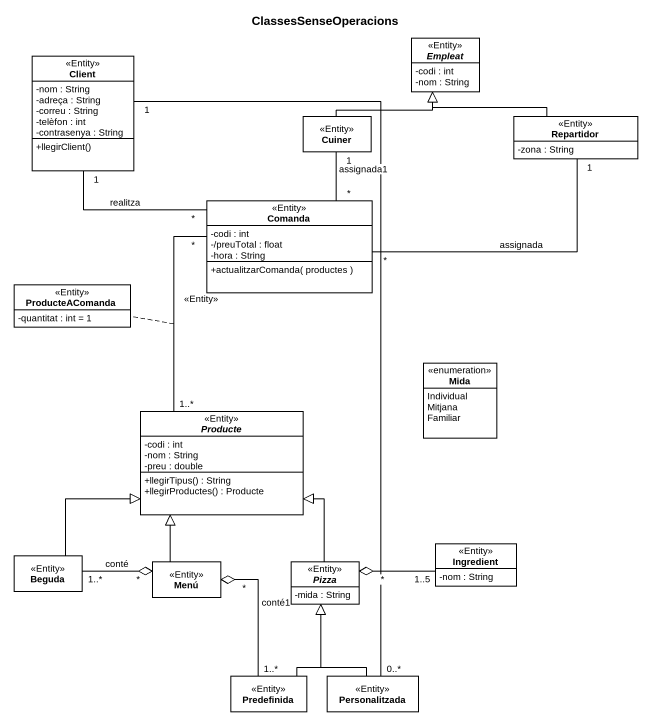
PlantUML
@startuml
title ClassesSenseOperacions
hide circle
hide empty members
skinparam classAttributeIconSize 0
abstract class Empleat <<Entity>> {
  -codi : int
  -nom : String
}
class Client <<Entity>> {
  -nom : String
  -adreça : String
  -correu : String
  -telèfon : int
  -contrasenya : String
  +llegirClient()
}
class Cuiner <<Entity>>
class Repartidor <<Entity>> {
  -zona : String
}
class Comanda <<Entity>> {
  -codi : int
  -/preuTotal : float
  -hora : String
  +actualitzarComanda( productes )
}
class ProducteAComanda <<Entity>> {
  -quantitat : int = 1
}
enum Mida {
  Individual
  Mitjana
  Familiar
}
abstract class Producte <<Entity>> {
  -codi : int
  -nom : String
  -preu : double
  +llegirTipus() : String
  +llegirProductes() : Producte
}
class Beguda <<Entity>>
class Ingredient <<Entity>> {
  -nom : String
}
class Menú <<Entity>>
abstract class Pizza <<Entity>> {
  -mida : String
}
class Predefinida <<Entity>>
class Personalitzada <<Entity>>
Client "1" -- "*" Comanda : realitza
Client "1" -- "0..*" Personalitzada
Cuiner -up-|> Empleat
Repartidor -left-|> Empleat
Comanda "*" -up- "1" Cuiner : assignada1
Comanda "*" -right- "1" Repartidor : assignada
Producte "1..*" -up- "*" Comanda : <<Entity>>
(Producte, Comanda) .. ProducteAComanda
Beguda -up-|> Producte
Menú -up-|> Producte
Menú "*" o-left- "1..*" Beguda : conté
Menú "*" o-- "1..*" Predefinida : conté1
Pizza -up-|> Producte
Pizza "*" o-right- "1..5" Ingredient
Predefinida -up-|> Pizza
Personalitzada -up-|> Pizza
@enduml
